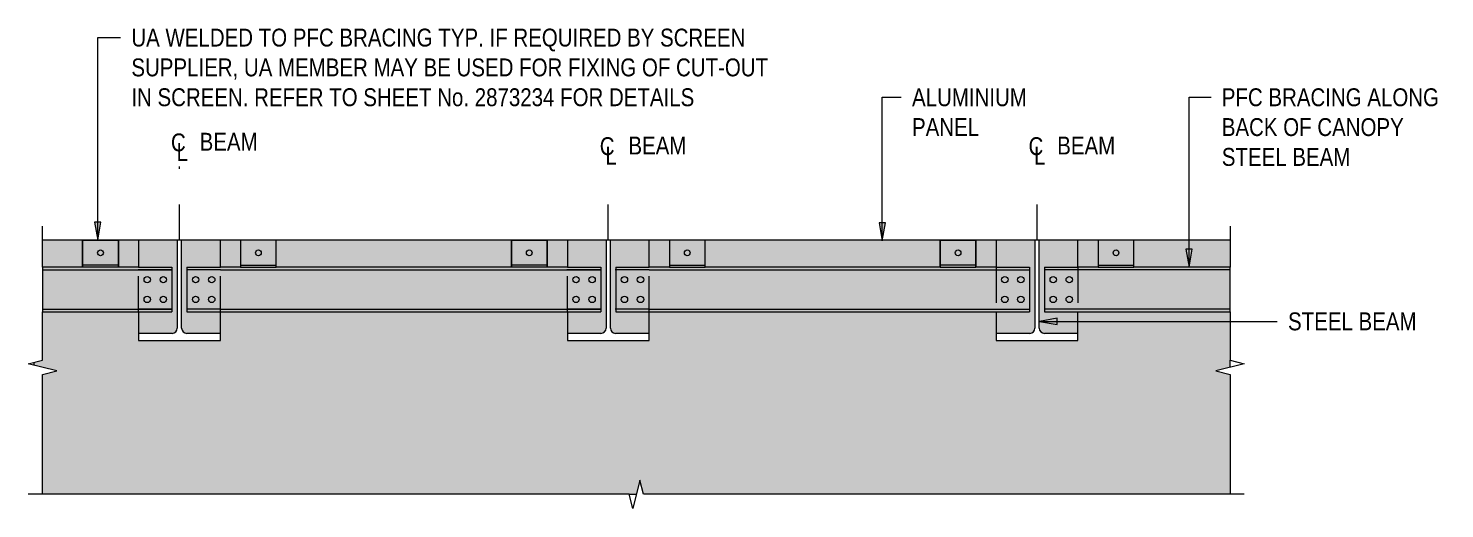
# Model space of a CAD drawing. Header units: metres. Extents: x 0.7 to 27.5, y -3.4 to 6.3.
# Drawn here: x 19.143 to 23.106, y -0.285 to 1.057 of the extents above; entities that cross this region are included whole.
import ezdxf

# ---------------------------------------------------------------- set-up
doc = ezdxf.new("R2010")
doc.units = ezdxf.units.M
doc.linetypes.add('JacobsCenter', pattern=[0.015, 0.009, -0.0015, 0.003, -0.0015])
doc.linetypes.add('JacobsDash', pattern=[0.0045, 0.003, -0.0015])
for name, color, linetype, lineweight in [('A-ANNO-NOTE', 7, 'Continuous', 9), ('A-DETL', 7, 'Continuous', 13), ('A-DETL-GENF', 7, 'Continuous', 9), ('G-ANNO-TEXT', 7, 'Continuous', 9)]:
    doc.layers.add(name, color=color, linetype=linetype, lineweight=lineweight)
doc.styles.add('Arial Narrow_1', font='ARIALN.TTF', dxfattribs={"height": 0.05})
doc.styles.add('Arial Narrow_2', font='ARIALN.TTF', dxfattribs={"height": 0.0025})

# ---------------------------------------------------------------- blocks, each defined once
blk = doc.blocks.new('CS_DET_BreakLine_ViewScale1 - CS_Std BreakLine-6985960-DRG-2873233 - TYPICAL ELEVATION - PFC CONNECTION DETAILS')
at = {"layer": 'A-DETL-GENF', "lineweight": 18}
for p, q in [((0.3449, 0.04), (0.3349, 0)), ((0.3649, -0.04), (0.3449, 0.04)), ((0.3349, 0), (0, 0)), ((0.3749, 0), (0.3649, -0.04)), ((0.5098, 0), (0.3749, 0)), ((0.7498, 0), (0.6348, 0))]:
    blk.add_line(p, q, dxfattribs=at)
blk = doc.blocks.new('CS_DET_BreakLine_ViewScale1 - CS_Std BreakLine-6985961-DRG-2873233 - TYPICAL ELEVATION - PFC CONNECTION DETAILS')
at = {"layer": 'A-DETL-GENF', "lineweight": 18}
for p, q in [((0.3449, -0.04), (0.3649, 0.04)), ((0.3649, 0.04), (0.3749, 0)), ((0, 0), (0.3349, 0)), ((0.3349, 0), (0.3449, -0.04)), ((0.3749, 0), (0.5098, 0)), ((0.6348, 0), (0.7498, 0))]:
    blk.add_line(p, q, dxfattribs=at)
blk = doc.blocks.new('CS_DET_BreakLine_ViewScale1 - CS_Std BreakLine-6063199-DRG-2873233 - TYPICAL ELEVATION - PFC CONNECTION DETAILS')
at = {"layer": 'A-DETL-GENF', "lineweight": 18}
for p, q in [((1.6515, -0.04), (1.6715, 0.04)), ((1.6715, 0.04), (1.6815, 0)), ((-0.04, 0), (1.6415, 0)), ((1.6415, 0), (1.6515, -0.04)), ((1.6815, 0), (3.363, 0))]:
    blk.add_line(p, q, dxfattribs=at)
blk = doc.blocks.new('CS_Annot_Centreline Symbol3 - CS_Annot_Centreline Symbol-5619338-DRG-2873233 - TYPICAL ELEVATION - PFC CONNECTION DETAILS')
at = {"layer": 'A-ANNO-NOTE', "char_height": 0.0025, "attachment_point": 1, "style": 'Arial Narrow_2'}
for s, insert, width in [('C  ', (-0.00119, 0.00463), 0.0044093), ('L', (-0.00041, 0.00329), 0.0019241)]:
    blk.add_mtext(s, dxfattribs=dict(at, insert=insert, width=width))

msp = doc.modelspace()

# ---------------------------------------------------------------- hatches: boundary and pattern name
at = {"layer": 'A-DETL-GENF', "true_color": 0xebebeb}
h = msp.add_hatch(color=7, dxfattribs=at)
h.paths.add_polyline_path([(20.8440724, -0.245304), (20.8540724, -0.205304), (20.8640724, -0.245304), (22.5055724, -0.245304), (22.5055724, 0.0896124), (22.4655724, 0.0996124), (22.5055724, 0.1096124), (22.5055724, 0.2645288), (22.0800724, 0.2645288), (22.0800724, 0.1845288), (21.8510724, 0.1845288), (21.8510724, 0.2645288), (20.8800724, 0.2645288), (20.8800724, 0.1845288), (20.6510724, 0.1845288), (20.6510724, 0.2645288), (19.6800724, 0.2645288), (19.6800724, 0.1845288), (19.4510724, 0.1845288), (19.4510724, 0.2645288), (19.1825724, 0.2645288), (19.1825724, 0.1296124), (19.1575724, 0.1233624), (19.1575724, 0.1158624), (19.2225724, 0.0996124), (19.1825724, 0.0896124), (19.1825724, -0.245304), (20.8340724, -0.245304)])
h.paths.add_polyline_path([(21.3019162, 0.3895288), (21.6945724, 0.3895288), (21.6945724, 0.4645288), (21.0365724, 0.4645288), (21.0365724, 0.3895288), (21.1749094, 0.3895288)])
h.paths.add_polyline_path([(22.1365724, 0.3895288), (22.1365724, 0.4645288), (22.0800724, 0.4645288), (22.0800724, 0.3895288)])
h.paths.add_polyline_path([(20.8800724, 0.3895288), (20.9365724, 0.3895288), (20.9365724, 0.4645288), (20.8800724, 0.4645288)])
h.paths.add_polyline_path([(21.8510724, 0.3895288), (21.8510724, 0.4645288), (21.7945724, 0.4645288), (21.7945724, 0.3895288)])
h.paths.add_polyline_path([(22.5055724, 0.3895288), (22.5055724, 0.4645288), (22.2365724, 0.4645288), (22.2365724, 0.3895288), (22.4655724, 0.3895288)])
h.paths.add_polyline_path([(20.5945724, 0.3895288), (20.6510724, 0.3895288), (20.6510724, 0.4645288), (20.5945724, 0.4645288)])
h.paths.add_polyline_path([(20.0883439, 0.3895288), (20.4945724, 0.3895288), (20.4945724, 0.4645288), (19.8365724, 0.4645288), (19.8365724, 0.3895288), (19.9749094, 0.3895288)])
h.paths.add_polyline_path([(19.7365724, 0.3895288), (19.7365724, 0.4645288), (19.6800724, 0.4645288), (19.6800724, 0.3895288)])
h.paths.add_polyline_path([(19.2945724, 0.3895288), (19.2945724, 0.4645288), (19.1825724, 0.4645288), (19.1825724, 0.3895288), (19.2225724, 0.3895288)])
h.paths.add_polyline_path([(19.3945724, 0.3895288), (19.4510724, 0.3895288), (19.4510724, 0.4645288), (19.3945724, 0.4645288)])
at = {"layer": 'A-DETL-GENF', "true_color": 0xffffff}
for points in [[(19.2945724, 0.3895288), (19.3945724, 0.3895288), (19.3945724, 0.4645288), (19.2945724, 0.4645288)], [(19.5449724, 0.2045288), (19.5487512, 0.2050263), (19.5525724, 0.206715), (19.5552962, 0.2088051), (19.5576968, 0.2120229), (19.5590954, 0.2155054), (19.5595724, 0.2191288), (19.5595724, 0.4645288), (19.4510724, 0.4645288), (19.4510724, 0.2045288), (19.4815578, 0.2045288)], [(19.5861724, 0.2045288), (19.6800724, 0.2045288), (19.6800724, 0.4645288), (19.5715724, 0.4645288), (19.5716634, 0.2184379), (19.5723494, 0.2146752), (19.5740057, 0.2112069), (19.5765525, 0.208265), (19.5788724, 0.2064848), (19.5823936, 0.2050263), (19.5856754, 0.2045942)], [(19.8365724, 0.3895288), (19.8365724, 0.4645288), (19.7365724, 0.4645288), (19.7365724, 0.3895288)], [(20.5945724, 0.3895288), (20.5945724, 0.4645288), (20.4945724, 0.4645288), (20.4945724, 0.3895288)], [(20.6510724, 0.2045288), (20.746152, 0.2046841), (20.7487512, 0.2050263), (20.7525724, 0.206715), (20.7552962, 0.2088051), (20.7576968, 0.2120229), (20.7590954, 0.2155054), (20.7595724, 0.2191288), (20.7595724, 0.4645288), (20.6510724, 0.4645288), (20.6510724, 0.2050263)], [(20.7861724, 0.2045288), (20.8800724, 0.2045288), (20.8800724, 0.4645288), (20.7715724, 0.4645288), (20.7716634, 0.2184379), (20.7723494, 0.2146752), (20.7740057, 0.2112069), (20.7765525, 0.208265), (20.7788724, 0.2064848), (20.7823936, 0.2050263), (20.7856754, 0.2045942)], [(21.0365724, 0.3895288), (21.0365724, 0.4645288), (20.9365724, 0.4645288), (20.9365724, 0.3895288)], [(21.7945724, 0.3895288), (21.7945724, 0.4645288), (21.6945724, 0.4645288), (21.6945724, 0.3895288)], [(21.8510724, 0.2045288), (21.946152, 0.2046841), (21.9487512, 0.2050263), (21.9525724, 0.206715), (21.9552962, 0.2088051), (21.9576968, 0.2120229), (21.9590954, 0.2155054), (21.9595724, 0.2191288), (21.9595724, 0.4645288), (21.8510724, 0.4645288), (21.8510724, 0.2050263)], [(21.9861724, 0.2045288), (22.0800724, 0.2045288), (22.0800724, 0.4645288), (21.9715724, 0.4645288), (21.9716634, 0.2184379), (21.9723494, 0.2146752), (21.9740057, 0.2112069), (21.9765525, 0.208265), (21.9788724, 0.2064848), (21.9823936, 0.2050263), (21.9856754, 0.2045942)], [(22.2365724, 0.3895288), (22.2365724, 0.4645288), (22.1365724, 0.4645288), (22.1365724, 0.3895288)], [(19.4510724, 0.2645288), (19.4510724, 0.3895288), (19.1825724, 0.3895288), (19.1825724, 0.2645288), (19.3945724, 0.2645288)], [(20.5945724, 0.2645288), (20.6510724, 0.2645288), (20.6510724, 0.3895288), (19.6800724, 0.3895288), (19.6800724, 0.2645288), (20.4945724, 0.2645288)], [(21.6945724, 0.2645288), (21.8510724, 0.2645288), (21.8510724, 0.3895288), (20.8800724, 0.3895288), (20.8800724, 0.2645288), (21.3019162, 0.2645288)], [(22.0800724, 0.2645288), (22.5055724, 0.2645288), (22.5055724, 0.3895288), (22.0800724, 0.3895288)]]:
    msp.add_hatch(color=7, dxfattribs=at).paths.add_polyline_path(points)
at = {"layer": 'G-ANNO-TEXT'}
for points in [[(19.3368882, 0.4651778), (19.3457046, 0.5151778), (19.3280719, 0.5151778)], [(21.5325859, 0.4631551), (21.5414022, 0.5131551), (21.5237695, 0.5131551)], [(22.3911308, 0.3894918), (22.3999471, 0.4394918), (22.3823144, 0.4394918)], [(21.9721021, 0.2380584), (22.0221021, 0.229242), (22.0221021, 0.2468747)]]:
    msp.add_hatch(color=256, dxfattribs=at).paths.add_polyline_path(points)

# ---------------------------------------------------------------- linework, layer by layer
at = {"layer": 'A-DETL', "linetype": 'JacobsCenter'}
for p, q in [((19.5655724, 0.4645288), (19.5655724, 0.670603)), ((20.7655724, 0.4645288), (20.7655724, 0.6600816)), ((21.9655724, 0.4645288), (21.9655724, 0.6600816))]:
    msp.add_line(p, q, dxfattribs=at)
at = {"layer": 'A-DETL', "lineweight": 9}
for p, q in [((19.2945724, 0.4645288), (19.1825724, 0.4645288)), ((19.4510724, 0.4645288), (19.3945724, 0.4645288)), ((19.7365724, 0.4645288), (19.6800724, 0.4645288)), ((20.4945724, 0.4645288), (19.8365724, 0.4645288)), ((20.6510724, 0.4645288), (20.5945724, 0.4645288)), ((20.9365724, 0.4645288), (20.8800724, 0.4645288)), ((21.6945724, 0.4645288), (21.0365724, 0.4645288)), ((21.8510724, 0.4645288), (21.7945724, 0.4645288)), ((22.1365724, 0.4645288), (22.0800724, 0.4645288)), ((22.5055724, 0.4645288), (22.2365724, 0.4645288)), ((19.1575724, 0.1233624), (19.1575724, 0.1158624)), ((22.5055724, 0.1096124), (22.5055724, 0.1296124)), ((20.8240724, -0.245304), (20.8440724, -0.245304))]:
    msp.add_line(p, q, dxfattribs=at)
at = {"layer": 'A-DETL'}
for p, q in [((19.2945724, 0.4645288), (19.2945724, 0.3895288)), ((19.3945724, 0.4645288), (19.2945724, 0.4645288)), ((19.2945724, 0.4645288), (19.3945724, 0.4645288)), ((19.2945724, 0.3895288), (19.2945724, 0.4645288)), ((19.3945724, 0.3895288), (19.3945724, 0.4645288)), ((19.3945724, 0.4645288), (19.3945724, 0.3895288)), ((19.5595724, 0.4645288), (19.4510724, 0.4645288)), ((19.4510724, 0.4645288), (19.4510724, 0.3895288)), ((19.5715724, 0.4645288), (19.5595724, 0.4645288)), ((19.5595724, 0.4645288), (19.5595724, 0.2191288)), ((19.6800724, 0.4645288), (19.5715724, 0.4645288)), ((19.5715724, 0.2191288), (19.5715724, 0.4645288)), ((19.6800724, 0.3895288), (19.6800724, 0.4645288)), ((19.8365724, 0.4645288), (19.7365724, 0.4645288)), ((19.7365724, 0.4645288), (19.7365724, 0.3895288)), ((19.7365724, 0.4645288), (19.7365724, 0.3895288)), ((19.8365724, 0.4645288), (19.7365724, 0.4645288)), ((19.8365724, 0.3895288), (19.8365724, 0.4645288)), ((19.8365724, 0.3895288), (19.8365724, 0.4645288)), ((20.4945724, 0.4645288), (20.4945724, 0.3895288)), ((20.5945724, 0.4645288), (20.4945724, 0.4645288)), ((20.4945724, 0.4645288), (20.5945724, 0.4645288)), ((20.4945724, 0.3895288), (20.4945724, 0.4645288)), ((20.5945724, 0.3895288), (20.5945724, 0.4645288)), ((20.5945724, 0.4645288), (20.5945724, 0.3895288)), ((20.7595724, 0.4645288), (20.6510724, 0.4645288)), ((20.6510724, 0.4645288), (20.6510724, 0.3895288)), ((20.7715724, 0.4645288), (20.7595724, 0.4645288)), ((20.7595724, 0.4645288), (20.7595724, 0.2191288)), ((20.8800724, 0.4645288), (20.7715724, 0.4645288)), ((20.7715724, 0.2191288), (20.7715724, 0.4645288)), ((20.8800724, 0.3895288), (20.8800724, 0.4645288)), ((21.0365724, 0.4645288), (20.9365724, 0.4645288)), ((20.9365724, 0.4645288), (20.9365724, 0.3895288)), ((20.9365724, 0.4645288), (20.9365724, 0.3895288)), ((21.0365724, 0.4645288), (20.9365724, 0.4645288)), ((21.0365724, 0.3895288), (21.0365724, 0.4645288)), ((21.0365724, 0.3895288), (21.0365724, 0.4645288)), ((21.6945724, 0.4645288), (21.6945724, 0.3895288)), ((21.7945724, 0.4645288), (21.6945724, 0.4645288)), ((21.6945724, 0.4645288), (21.7945724, 0.4645288)), ((21.6945724, 0.3895288), (21.6945724, 0.4645288)), ((21.7945724, 0.3895288), (21.7945724, 0.4645288)), ((21.7945724, 0.4645288), (21.7945724, 0.3895288)), ((21.9595724, 0.4645288), (21.8510724, 0.4645288)), ((21.8510724, 0.4645288), (21.8510724, 0.3895288)), ((21.9715724, 0.4645288), (21.9595724, 0.4645288)), ((21.9595724, 0.4645288), (21.9595724, 0.2191288)), ((22.0800724, 0.4645288), (21.9715724, 0.4645288)), ((21.9715724, 0.2191288), (21.9715724, 0.4645288)), ((22.0800724, 0.3895288), (22.0800724, 0.4645288)), ((22.2365724, 0.4645288), (22.1365724, 0.4645288)), ((22.1365724, 0.4645288), (22.1365724, 0.3895288)), ((22.1365724, 0.4645288), (22.1365724, 0.3895288)), ((22.2365724, 0.4645288), (22.1365724, 0.4645288)), ((22.2365724, 0.3895288), (22.2365724, 0.4645288)), ((22.2365724, 0.3895288), (22.2365724, 0.4645288)), ((19.1825724, 0.3895288), (19.1825724, 0.2645288)), ((19.4510724, 0.3895288), (19.1825724, 0.3895288)), ((19.1825724, 0.3820288), (19.5445724, 0.3820288)), ((19.3945724, 0.3955288), (19.2945724, 0.3955288)), ((19.5445724, 0.3820288), (19.4495724, 0.3820288)), ((19.4510724, 0.3895288), (19.5445724, 0.3895288)), ((19.5445724, 0.3895288), (19.5445724, 0.2645288)), ((19.6800724, 0.3820288), (19.5850724, 0.3820288)), ((19.5865724, 0.3895288), (19.5865724, 0.2645288)), ((19.5865724, 0.3895288), (19.6800724, 0.3895288)), ((19.7365724, 0.3895288), (19.6800724, 0.3895288)), ((19.6800724, 0.3820288), (20.7445724, 0.3820288)), ((19.7365724, 0.3955288), (19.8365724, 0.3955288)), ((19.7365724, 0.3895288), (19.8365724, 0.3895288)), ((20.6510724, 0.3895288), (19.8365724, 0.3895288)), ((20.5945724, 0.3955288), (20.4945724, 0.3955288)), ((20.7445724, 0.3820288), (20.6495724, 0.3820288)), ((20.6510724, 0.3895288), (20.7445724, 0.3895288)), ((20.7445724, 0.3895288), (20.7445724, 0.2645288)), ((20.8800724, 0.3820288), (20.7850724, 0.3820288)), ((20.7865724, 0.3895288), (20.7865724, 0.2645288)), ((20.7865724, 0.3895288), (20.8800724, 0.3895288)), ((20.9365724, 0.3895288), (20.8800724, 0.3895288)), ((20.8800724, 0.3820288), (21.9445724, 0.3820288)), ((20.9365724, 0.3955288), (21.0365724, 0.3955288)), ((20.9365724, 0.3895288), (21.0365724, 0.3895288)), ((21.6945724, 0.3895288), (21.0365724, 0.3895288)), ((21.7945724, 0.3955288), (21.6945724, 0.3955288)), ((21.6945724, 0.3895288), (21.7945724, 0.3895288)), ((21.8510724, 0.3895288), (21.7945724, 0.3895288)), ((21.8510724, 0.3895288), (21.9445724, 0.3895288)), ((21.9445724, 0.3895288), (21.9445724, 0.2645288)), ((21.9865724, 0.3895288), (21.9865724, 0.2645288)), ((21.9865724, 0.3895288), (22.0800724, 0.3895288)), ((22.5055724, 0.3820288), (21.9865724, 0.3820288)), ((22.1365724, 0.3895288), (22.0800724, 0.3895288)), ((22.1365724, 0.3955288), (22.2365724, 0.3955288)), ((22.1365724, 0.3895288), (22.2365724, 0.3895288)), ((22.5055724, 0.3895288), (22.2365724, 0.3895288)), ((22.5055724, 0.2645288), (22.5055724, 0.3895288)), ((19.1825724, 0.2720288), (19.5445724, 0.2720288)), ((19.1825724, 0.2645288), (19.4510724, 0.2645288)), ((19.5445724, 0.2720288), (19.4495724, 0.2720288)), ((19.4510724, 0.2645288), (19.4510724, 0.2045288)), ((19.4510724, 0.2645288), (19.5445724, 0.2645288)), ((19.6800724, 0.2720288), (19.5850724, 0.2720288)), ((19.5865724, 0.2645288), (19.6800724, 0.2645288)), ((19.6800724, 0.2720288), (20.7445724, 0.2720288)), ((19.6800724, 0.2645288), (20.6510724, 0.2645288)), ((19.6800724, 0.2045288), (19.6800724, 0.2645288)), ((20.7445724, 0.2720288), (20.6495724, 0.2720288)), ((20.6510724, 0.2645288), (20.6510724, 0.2045288)), ((20.6510724, 0.2645288), (20.7445724, 0.2645288)), ((20.8800724, 0.2720288), (20.7850724, 0.2720288)), ((20.7865724, 0.2645288), (20.8800724, 0.2645288)), ((20.8800724, 0.2720288), (21.9445724, 0.2720288)), ((20.8800724, 0.2645288), (21.8510724, 0.2645288)), ((20.8800724, 0.2045288), (20.8800724, 0.2645288)), ((21.8510724, 0.2645288), (21.8510724, 0.2045288)), ((21.8510724, 0.2645288), (21.9445724, 0.2645288)), ((22.5055724, 0.2720288), (21.9865724, 0.2720288)), ((21.9865724, 0.2645288), (22.0800724, 0.2645288)), ((22.0800724, 0.2045288), (22.0800724, 0.2645288)), ((22.0800724, 0.2645288), (22.5055724, 0.2645288)), ((19.5449724, 0.2045288), (19.4510724, 0.2045288)), ((19.4510724, 0.2045288), (19.4510724, 0.1845288)), ((19.6800724, 0.2045288), (19.5861724, 0.2045288)), ((19.6800724, 0.1845288), (19.6800724, 0.2045288)), ((20.7449724, 0.2045288), (20.6510724, 0.2045288)), ((20.6510724, 0.2045288), (20.6510724, 0.1845288)), ((20.8800724, 0.2045288), (20.7861724, 0.2045288)), ((20.8800724, 0.1845288), (20.8800724, 0.2045288)), ((21.9449724, 0.2045288), (21.8510724, 0.2045288)), ((21.8510724, 0.2045288), (21.8510724, 0.1845288)), ((22.0800724, 0.2045288), (21.9861724, 0.2045288)), ((22.0800724, 0.1845288), (22.0800724, 0.2045288)), ((19.4510724, 0.1845288), (19.6800724, 0.1845288)), ((20.6510724, 0.1845288), (20.8800724, 0.1845288)), ((21.8510724, 0.1845288), (22.0800724, 0.1845288))]:
    msp.add_line(p, q, dxfattribs=at)
at = {"layer": 'A-DETL', "linetype": 'JacobsDash'}
for p, q in [((19.4510724, 0.2645288), (19.4510724, 0.3895288)), ((19.6800724, 0.2645288), (19.6800724, 0.3895288)), ((20.6510724, 0.2645288), (20.6510724, 0.3895288)), ((20.8800724, 0.2645288), (20.8800724, 0.3895288)), ((21.8510724, 0.3895288), (21.8510724, 0.2645288)), ((22.0800724, 0.3895288), (22.0800724, 0.2645288))]:
    msp.add_line(p, q, dxfattribs=at)
at = {"layer": 'A-DETL', "lineweight": 9}
for centre, radius in [((19.3445724, 0.4295288), 0.008), ((19.7865724, 0.4295288), 0.008), ((20.5445724, 0.4295288), 0.008), ((20.9865724, 0.4295288), 0.008), ((21.7445724, 0.4295288), 0.008), ((22.1865724, 0.4295288), 0.008), ((19.4753224, 0.3545288), 0.009), ((19.5203224, 0.3545288), 0.009), ((19.6108224, 0.3545288), 0.009), ((19.6558224, 0.3545288), 0.009), ((20.6753224, 0.3545288), 0.009), ((20.7203224, 0.3545288), 0.009), ((20.8108224, 0.3545288), 0.009), ((20.8558224, 0.3545288), 0.009), ((21.8753224, 0.3545288), 0.009), ((21.9203224, 0.3545288), 0.009), ((22.0108224, 0.3545288), 0.009), ((22.0558224, 0.3545288), 0.009), ((19.4753224, 0.2995288), 0.009), ((19.5203224, 0.2995288), 0.009), ((19.6108224, 0.2995288), 0.009), ((19.6558224, 0.2995288), 0.009), ((20.6753224, 0.2995288), 0.009), ((20.7203224, 0.2995288), 0.009), ((20.8108224, 0.2995288), 0.009), ((20.8558224, 0.2995288), 0.009), ((21.8753224, 0.2995288), 0.009), ((21.9203224, 0.2995288), 0.009), ((22.0108224, 0.2995288), 0.009), ((22.0558224, 0.2995288), 0.009)]:
    msp.add_circle(centre, radius, dxfattribs=at)
at = {"layer": 'A-DETL'}
for centre, start, end in [((19.5449724, 0.2191288), 270, 0), ((19.5861724, 0.2191288), 180, 270), ((20.7449724, 0.2191288), 270, 360), ((20.7861724, 0.2191288), 180, 270), ((21.9449724, 0.2191288), 270, 360), ((21.9861724, 0.2191288), 180, 270)]:
    msp.add_arc(centre, 0.0146, start, end, dxfattribs=at)
at = {"layer": 'A-DETL', "lineweight": 18}
msp.add_arc((21.9861724, 0.2191288), 0.0146, 180, 270, dxfattribs=at)
at = {"layer": 'G-ANNO-TEXT'}
for p, q in [((19.3368882, 1.0311596), (19.4009601, 1.0311596)), ((19.3368882, 0.4651778), (19.3368882, 1.0311596)), ((21.5325859, 0.8643603), (21.5856946, 0.8643603)), ((21.5325859, 0.4631551), (21.5325859, 0.8643603)), ((22.3911308, 0.8643603), (22.4526548, 0.8643603)), ((22.3911308, 0.3894918), (22.3911308, 0.8643603)), ((19.3457046, 0.5151778), (19.3280719, 0.5151778)), ((19.3280719, 0.5151778), (19.3368882, 0.4651778)), ((19.3368882, 0.4651778), (19.3457046, 0.5151778)), ((21.5414022, 0.5131551), (21.5237695, 0.5131551)), ((21.5237695, 0.5131551), (21.5325859, 0.4631551)), ((21.5325859, 0.4631551), (21.5414022, 0.5131551)), ((22.3999471, 0.4394918), (22.3823144, 0.4394918)), ((22.3823144, 0.4394918), (22.3911308, 0.3894918)), ((22.3911308, 0.3894918), (22.3999471, 0.4394918)), ((22.0221021, 0.2468747), (21.9721021, 0.2380584)), ((21.9721021, 0.2380584), (22.0221021, 0.229242)), ((21.9721021, 0.2380584), (22.637966, 0.2380584)), ((22.0221021, 0.229242), (22.0221021, 0.2468747))]:
    msp.add_line(p, q, dxfattribs=at)

# ---------------------------------------------------------------- block references
at = {"layer": 'A-ANNO-NOTE', "xscale": 20, "yscale": 20, "zscale": 20}
for p in [(19.5655724, 0.670603), (20.7655724, 0.6600816), (21.9655724, 0.6600816)]:
    msp.add_blockref('CS_Annot_Centreline Symbol3 - CS_Annot_Centreline Symbol-5619338-DRG-2873233 - TYPICAL ELEVATION - PFC CONNECTION DETAILS', p, dxfattribs=at)
at = {"layer": 'A-DETL-GENF'}
for name, p, rotation in [('CS_DET_BreakLine_ViewScale1 - CS_Std BreakLine-6985961-DRG-2873233 - TYPICAL ELEVATION - PFC CONNECTION DETAILS', (19.1825724, -0.245304), 90), ('CS_DET_BreakLine_ViewScale1 - CS_Std BreakLine-6985960-DRG-2873233 - TYPICAL ELEVATION - PFC CONNECTION DETAILS', (22.5055724, -0.245304), 89.99999999999984), ('CS_DET_BreakLine_ViewScale1 - CS_Std BreakLine-6063199-DRG-2873233 - TYPICAL ELEVATION - PFC CONNECTION DETAILS', (22.5055724, -0.245304), 180)]:
    msp.add_blockref(name, p, dxfattribs=dict(at, rotation=rotation))

# ---------------------------------------------------------------- texts
at = {"layer": 'A-ANNO-NOTE', "char_height": 0.05, "attachment_point": 1, "style": 'Arial Narrow_1', "bg_fill": 3, "box_fill_scale": 1, "bg_fill_color": 256, "bg_fill_true_color": 13158600, "bg_fill_transparency": 0}
for insert in [(19.6219862, 0.7649776), (20.8219862, 0.7544562), (22.0219862, 0.7544562)]:
    msp.add_mtext('BEAM', dxfattribs=dict(at, insert=insert))
at = {"layer": 'G-ANNO-TEXT', "char_height": 0.05, "attachment_point": 1, "style": 'Arial Narrow_1', "bg_fill": 3, "box_fill_scale": 1, "bg_fill_color": 256, "bg_fill_transparency": 0}
for s, insert in [('UA WELDED TO PFC BRACING TYP. IF REQUIRED BY SCREEN ', (19.4309601, 1.0561596)), ('IN SCREEN. REFER TO SHEET No. 2873234 FOR DETAILS', (19.4309601, 0.8894721)), ('PFC BRACING ALONG ', (22.4826548, 0.8893603)), ('BACK OF CANOPY ', (22.4826548, 0.8060166)), ('STEEL BEAM', (22.4826548, 0.7226728))]:
    msp.add_mtext(s, dxfattribs=dict(at, insert=insert))
at = {"layer": 'G-ANNO-TEXT', "char_height": 0.05, "attachment_point": 1, "style": 'Arial Narrow_1', "bg_fill": 3, "box_fill_scale": 1, "bg_fill_color": 256, "bg_fill_true_color": 13158600, "bg_fill_transparency": 0}
for s, insert in [('ALUMINIUM ', (21.6156946, 0.8893603)), ('PANEL', (21.6156946, 0.8060166)), ('STEEL BEAM ', (22.667966, 0.2630584))]:
    msp.add_mtext(s, dxfattribs=dict(at, insert=insert))

# ---------------------------------------------------------------- next in the draw order: texts
at = {"layer": 'G-ANNO-TEXT', "insert": (19.4309601, 0.9728158), "char_height": 0.05, "attachment_point": 1, "style": 'Arial Narrow_1', "bg_fill": 3, "box_fill_scale": 1, "bg_fill_color": 256, "bg_fill_transparency": 0}
msp.add_mtext('SUPPLIER, UA MEMBER MAY BE USED FOR FIXING OF CUT-OUT ', dxfattribs=at)

doc.saveas('drawing.dxf')
